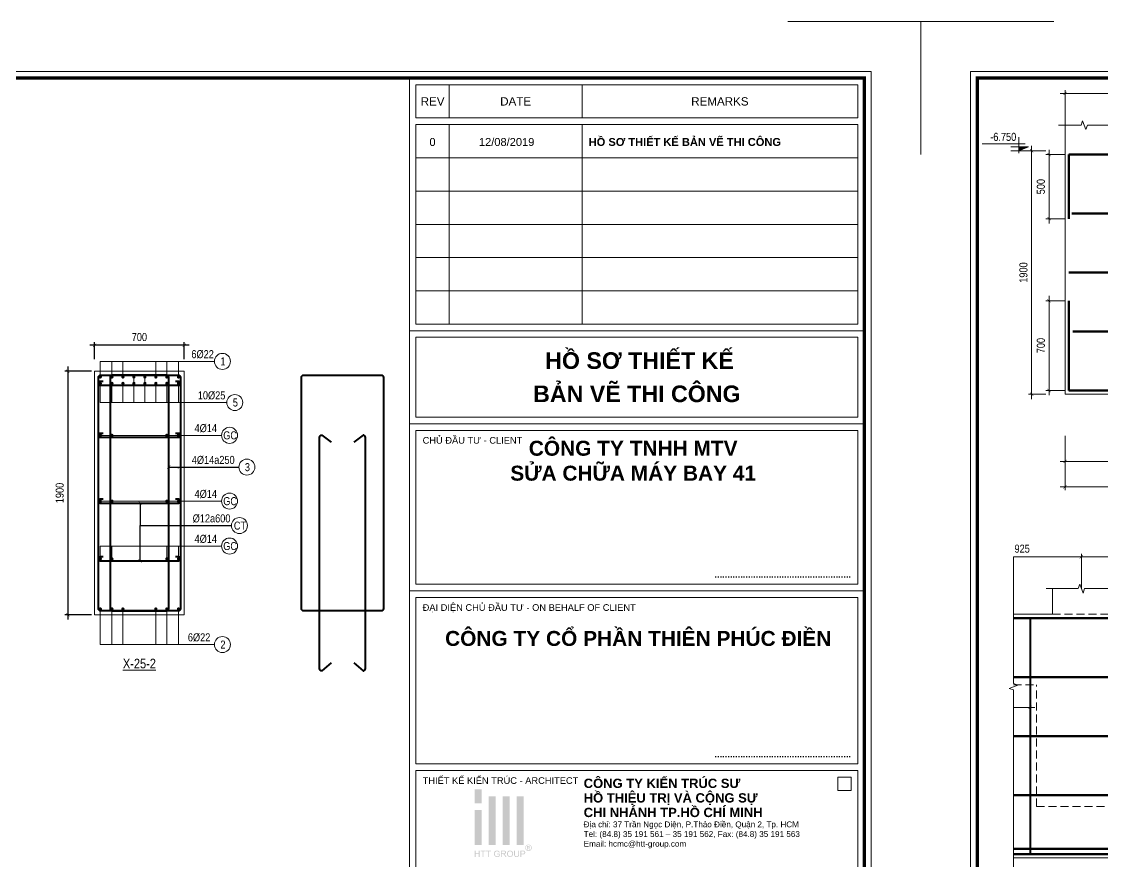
# Model space of a CAD drawing. Header units: millimetres. Extents: x 3014920 to 3563667, y -1638653 to -1356471.
# Drawn here: x 3338621 to 3347057, y -1592478 to -1585927 of the extents above; entities that cross this region are included whole.
import ezdxf
from ezdxf.enums import TextEntityAlignment as Align
from ezdxf.xclip import XClip

# ---------------------------------------------------------------- set-up
doc = ezdxf.new("R2010")
doc.units = ezdxf.units.MM
doc.header["$MEASUREMENT"] = 0
doc.header["$XCLIPFRAME"] = 0
doc.header["$PDMODE"] = 2
doc.linetypes.add('HIDDEN', pattern=[0.375, 0.25, -0.125])
doc.layers.get('0').update_dxf_attribs({"lineweight": 9})
doc.layers.get('Defpoints').update_dxf_attribs({"color": 10, "lineweight": 0})
for name, color, linetype, lineweight in [('CDAI', 21, 'Continuous', 40), ('CTHEP', 50, 'Continuous', 50), ('DBAO', 90, 'Continuous', 13), ('DGIONG', 130, 'Continuous', 13), ('HATCH', 154, 'Continuous', 9), ('KTH', 154, 'Continuous', 9), ('Net khuat', 8, 'HIDDEN', 13), ('TEXT', 7, 'Continuous', 15)]:
    doc.layers.add(name, color=color, linetype=linetype, lineweight=lineweight)
doc.layers.add('CHG_XX_Khung ten$0$TKTC', color=1, linetype='Continuous')
doc.styles.add('CHG_XX_Khung ten$0$A1 BORDER$0$ARIAL', font='arial.ttf')
doc.styles.add('CHG_XX_Khung ten$0$A1 BORDER$0$Arial - Bold', font='arialbd.ttf', dxfattribs={"height": 2.5})
doc.styles.add('CHG_XX_Khung ten$0$A1 BORDER$0$Title Block DD$0$ARIAL', font='arial.ttf')
doc.styles.add('CHG_XX_Khung ten$0$A1 BORDER$0$Title Block DD$0$Arial - Bold', font='arialbd.ttf', dxfattribs={"height": 2.5})
doc.styles.add('CHG_XX_Khung ten$0$arial', font='arial.ttf')
doc.styles.add('CHG_XX_Khung ten$0$Arial - Bold', font='arialbd.ttf')
doc.styles.add('CHG_XX_Khung ten$0$ArialB', font='arialbd.ttf')
doc.styles.add('Star-HelCon', font='VHELVCN_0.TTF')
doc.styles.add('TTP-HelCon', font='VHELVCN_0.TTF')
doc.dimstyles.new('TTP-25', dxfattribs={"dimscale": 25, "dimtxt": 2.5, "dimasz": 1, "dimexe": 1, "dimexo": 1, "dimgap": 0.09, "dimtad": 0, "dimdec": 4, "dimrnd": 1, "dimzin": 9, "dimdsep": 46, "dimtxsty": 'TTP-HelCon', "dimblk": 'ARCHTICK', "dimcen": 0.09, "dimdle": 1.5, "dimclrd": 256, "dimclre": 256, "dimclrt": 7, "dimadec": 0, "dimazin": 0, "dimtfac": 1, "dimtdec": 4, "dimtmove": 0, "dimatfit": 3, "dimldrblk": 'ARCHTICK', "dimfxl": 1, "dimtvp": 1, "dimtolj": 1, "dimtzin": 0, "dimarcsym": 0})

# ---------------------------------------------------------------- blocks, each defined once
blk = doc.blocks.new('_ArchTick')
at = {"color": 0, "linetype": 'ByBlock', "const_width": 0.15}
blk.add_lwpolyline([(-0.5, -0.5), (0.5, 0.5)], dxfattribs=at)
blk = doc.blocks.new('*D167')
at = {"layer": 'Defpoints', "color": 0, "ltscale": 500, "transparency": 16777216}
for p in [(3339190, -1588654.4), (3338981.8, -1590554.4), (3339190, -1590554.4)]:
    blk.add_point(p, dxfattribs=at)
at = {"layer": 'KTH', "lineweight": -2, "ltscale": 500, "transparency": 16777216}
for p, q in [((3338981.8, -1588616.9), (3338981.8, -1590591.9)), ((3339165, -1588654.4), (3338956.8, -1588654.4)), ((3339165, -1590554.4), (3338956.8, -1590554.4))]:
    blk.add_line(p, q, dxfattribs=at)
at = {"layer": 'KTH', "lineweight": -2, "ltscale": 500, "transparency": 16777216, "xscale": 25, "yscale": 25, "zscale": 25}
for p, rotation in [((3338981.8, -1588654.4), 90), ((3338981.8, -1590554.4), 270)]:
    blk.add_blockref('_ArchTick', p, dxfattribs=dict(at, rotation=rotation))
at = {"layer": 'KTH', "color": 7, "ltscale": 500, "transparency": 16777216, "insert": (3338918, -1589604.4), "char_height": 62.5, "attachment_point": 5, "rotation": 90, "style": 'TTP-HelCon'}
blk.add_mtext('\\A1;1900', dxfattribs=at)
blk = doc.blocks.new('*D168')
at = {"layer": 'Defpoints', "color": 0, "ltscale": 500, "transparency": 16777216}
for p in [(3339190, -1588452.2), (3339190, -1588585.4), (3339890, -1588585.4)]:
    blk.add_point(p, dxfattribs=at)
at = {"layer": 'KTH', "lineweight": -2, "ltscale": 500, "transparency": 16777216}
for p, q in [((3339927.5, -1588452.2), (3339152.5, -1588452.2)), ((3339190, -1588560.4), (3339190, -1588427.2)), ((3339890, -1588560.4), (3339890, -1588427.2))]:
    blk.add_line(p, q, dxfattribs=at)
at = {"layer": 'KTH', "lineweight": -2, "ltscale": 500, "transparency": 16777216, "xscale": 25, "yscale": 25, "zscale": 25, "rotation": 180}
blk.add_blockref('_ArchTick', (3339190, -1588452.2), dxfattribs=at)
at = {"layer": 'KTH', "lineweight": -2, "ltscale": 500, "transparency": 16777216, "xscale": 25, "yscale": 25, "zscale": 25}
blk.add_blockref('_ArchTick', (3339890, -1588452.2), dxfattribs=at)
at = {"layer": 'KTH', "color": 7, "ltscale": 500, "transparency": 16777216, "insert": (3339540, -1588388.3), "char_height": 62.5, "attachment_point": 5, "style": 'TTP-HelCon'}
blk.add_mtext('\\A1;700', dxfattribs=at)
blk = doc.blocks.new('*D2236')
at = {"layer": 'Defpoints', "color": 0, "transparency": 16777216}
for p in [(-1274.4, -462), (-1410.4, -2362), (-1274.4, -2362)]:
    blk.add_point(p, dxfattribs=at)
at = {"layer": 'KTH', "lineweight": -2, "transparency": 16777216}
for p, q in [((-1299.4, -462), (-1435.4, -462)), ((-1410.4, -424.5), (-1410.4, -2399.5)), ((-1299.4, -2362), (-1435.4, -2362))]:
    blk.add_line(p, q, dxfattribs=at)
at = {"layer": 'KTH', "lineweight": -2, "transparency": 16777216, "xscale": 25, "yscale": 25, "zscale": 25}
for p, rotation in [((-1410.4, -462), 90), ((-1410.4, -2362), 270)]:
    blk.add_blockref('_ArchTick', p, dxfattribs=dict(at, rotation=rotation))
at = {"layer": 'KTH', "color": 7, "transparency": 16777216, "insert": (-1474.3, -1412), "char_height": 62.5, "attachment_point": 5, "rotation": 90, "style": 'TTP-HelCon'}
blk.add_mtext('\\A1;1900', dxfattribs=at)
blk = doc.blocks.new('CODE')
at = {"layer": 'DBAO'}
for p, q in [((-62.5, -20), (-62.5, 105)), ((-62.5, 0), (-137.5, 30)), ((-137.5, 30), (0, 30)), ((-137.5, 0), (0, 0)), ((-112.5, 55), (223.6, 55))]:
    blk.add_line(p, q, dxfattribs=at)
at = {"layer": 'HATCH', "color": 1}
blk.add_solid([(-62.5, 0), (-137.5, 30), (-62.5, 30)], dxfattribs=at)
blk = doc.blocks.new('*D2238')
at = {"layer": 'Defpoints', "color": 0, "transparency": 16777216}
for p in [(-1150, -2660), (1550, -2660), (1550, -2885)]:
    blk.add_point(p, dxfattribs=at)
at = {"layer": 'KTH', "lineweight": -2, "transparency": 16777216}
for p, q in [((-1150, -2685), (-1150, -2910)), ((1550, -2685), (1550, -2910)), ((-1187.5, -2885), (1587.5, -2885))]:
    blk.add_line(p, q, dxfattribs=at)
at = {"layer": 'KTH', "lineweight": -2, "transparency": 16777216, "xscale": 25, "yscale": 25, "zscale": 25, "rotation": 180}
blk.add_blockref('_ArchTick', (-1150, -2885), dxfattribs=at)
at = {"layer": 'KTH', "lineweight": -2, "transparency": 16777216, "xscale": 25, "yscale": 25, "zscale": 25}
blk.add_blockref('_ArchTick', (1550, -2885), dxfattribs=at)
at = {"layer": 'KTH', "color": 7, "transparency": 16777216, "insert": (200, -2821.2), "char_height": 62.5, "attachment_point": 5, "style": 'TTP-HelCon'}
blk.add_mtext('\\A1;2700', dxfattribs=at)
blk = doc.blocks.new('*D2239')
at = {"layer": 'Defpoints', "color": 0, "transparency": 16777216}
for p in [(-1150, -2660), (4650, -2885), (4650, -3085)]:
    blk.add_point(p, dxfattribs=at)
at = {"layer": 'KTH', "lineweight": -2, "transparency": 16777216}
for p, q in [((-1150, -2685), (-1150, -3110)), ((4650, -2910), (4650, -3110)), ((-1187.5, -3085), (4687.5, -3085))]:
    blk.add_line(p, q, dxfattribs=at)
at = {"layer": 'KTH', "lineweight": -2, "transparency": 16777216, "xscale": 25, "yscale": 25, "zscale": 25, "rotation": 180}
blk.add_blockref('_ArchTick', (-1150, -3085), dxfattribs=at)
at = {"layer": 'KTH', "lineweight": -2, "transparency": 16777216, "xscale": 25, "yscale": 25, "zscale": 25}
blk.add_blockref('_ArchTick', (4650, -3085), dxfattribs=at)
at = {"layer": 'KTH', "color": 7, "transparency": 16777216, "insert": (1750, -3021.1), "char_height": 62.5, "attachment_point": 5, "style": 'TTP-HelCon'}
blk.add_mtext('\\A1;5800', dxfattribs=at)
blk = doc.blocks.new('*D2242')
at = {"layer": 'Defpoints', "color": 0, "transparency": 16777216}
for p in [(12074.5, -14.1), (11149.5, -288.1), (12074.5, -288.1)]:
    blk.add_point(p, dxfattribs=at)
at = {"layer": 'KTH', "lineweight": -2, "transparency": 16777216}
for p, q in [((11149.5, -263.1), (11149.5, 10.9)), ((12074.5, -263.1), (12074.5, 10.9)), ((11112, -14.1), (12112, -14.1))]:
    blk.add_line(p, q, dxfattribs=at)
at = {"layer": 'KTH', "lineweight": -2, "transparency": 16777216, "xscale": 25, "yscale": 25, "zscale": 25, "rotation": 180}
blk.add_blockref('_ArchTick', (11149.5, -14.1), dxfattribs=at)
at = {"layer": 'KTH', "lineweight": -2, "transparency": 16777216, "xscale": 25, "yscale": 25, "zscale": 25}
blk.add_blockref('_ArchTick', (12074.5, -14.1), dxfattribs=at)
at = {"layer": 'KTH', "color": 7, "transparency": 16777216, "insert": (11612, 49.7), "char_height": 62.5, "attachment_point": 5, "style": 'TTP-HelCon'}
blk.add_mtext('\\A1;925', dxfattribs=at)
blk = doc.blocks.new('*D2247')
at = {"layer": 'Defpoints', "color": 0, "transparency": 16777216}
for p in [(-1150, -14.1), (-1150, -288.1), (-350, -288.1)]:
    blk.add_point(p, dxfattribs=at)
at = {"layer": 'KTH', "lineweight": -2, "transparency": 16777216}
for p, q in [((-1150, -263.1), (-1150, 10.9)), ((-350, -263.1), (-350, 10.9)), ((-312.5, -14.1), (-1187.5, -14.1))]:
    blk.add_line(p, q, dxfattribs=at)
at = {"layer": 'KTH', "lineweight": -2, "transparency": 16777216, "xscale": 25, "yscale": 25, "zscale": 25, "rotation": 180}
blk.add_blockref('_ArchTick', (-1150, -14.1), dxfattribs=at)
at = {"layer": 'KTH', "lineweight": -2, "transparency": 16777216, "xscale": 25, "yscale": 25, "zscale": 25}
blk.add_blockref('_ArchTick', (-350, -14.1), dxfattribs=at)
at = {"layer": 'KTH', "color": 7, "transparency": 16777216, "insert": (-750, 49.7), "char_height": 62.5, "attachment_point": 5, "style": 'TTP-HelCon'}
blk.add_mtext('\\A1;800', dxfattribs=at)
blk = doc.blocks.new('*D2221')
at = {"layer": 'Defpoints', "color": 0, "transparency": 16777216}
for p in [(-1274.4, -462), (-1410.4, -2362), (-1274.4, -2362)]:
    blk.add_point(p, dxfattribs=at)
at = {"layer": 'KTH', "lineweight": -2, "transparency": 16777216}
for p, q in [((-1299.4, -462), (-1435.4, -462)), ((-1410.4, -424.5), (-1410.4, -2399.5)), ((-1299.4, -2362), (-1435.4, -2362))]:
    blk.add_line(p, q, dxfattribs=at)
at = {"layer": 'KTH', "lineweight": -2, "transparency": 16777216, "xscale": 25, "yscale": 25, "zscale": 25}
for p, rotation in [((-1410.4, -462), 90), ((-1410.4, -2362), 270)]:
    blk.add_blockref('_ArchTick', p, dxfattribs=dict(at, rotation=rotation))
at = {"layer": 'KTH', "color": 7, "transparency": 16777216, "insert": (-1474.3, -1412), "char_height": 62.5, "attachment_point": 5, "rotation": 90, "style": 'TTP-HelCon'}
blk.add_mtext('\\A1;1900', dxfattribs=at)
blk = doc.blocks.new('*D2225')
at = {"layer": 'Defpoints', "color": 0, "transparency": 16777216}
for p in [(9249.5, -1012), (11674.5, -1012), (9249.5, -1188.4)]:
    blk.add_point(p, dxfattribs=at)
at = {"layer": 'KTH', "lineweight": -2, "transparency": 16777216}
for p, q in [((9249.5, -1037), (9249.5, -1213.4)), ((11674.5, -1037), (11674.5, -1213.4)), ((11712, -1188.4), (9212, -1188.4))]:
    blk.add_line(p, q, dxfattribs=at)
at = {"layer": 'KTH', "lineweight": -2, "transparency": 16777216, "xscale": 25, "yscale": 25, "zscale": 25, "rotation": 180}
blk.add_blockref('_ArchTick', (9249.5, -1188.4), dxfattribs=at)
at = {"layer": 'KTH', "lineweight": -2, "transparency": 16777216, "xscale": 25, "yscale": 25, "zscale": 25}
blk.add_blockref('_ArchTick', (11674.5, -1188.4), dxfattribs=at)
at = {"layer": 'KTH', "color": 7, "transparency": 16777216, "insert": (10462, -1118.5), "char_height": 62.5, "attachment_point": 5, "style": 'TTP-HelCon'}
blk.add_mtext('\\A1;4Þ14a250-3', dxfattribs=at)
blk = doc.blocks.new('*D2204')
at = {"layer": 'Defpoints', "color": 0, "transparency": 16777216}
for p in [(12799.5, -14.1), (12074.5, -288.1), (12799.5, -288.1)]:
    blk.add_point(p, dxfattribs=at)
at = {"layer": 'KTH', "lineweight": -2, "transparency": 16777216}
for p, q in [((12074.5, -263.1), (12074.5, 10.9)), ((12799.5, -263.1), (12799.5, 10.9)), ((12037, -14.1), (12837, -14.1))]:
    blk.add_line(p, q, dxfattribs=at)
at = {"layer": 'KTH', "lineweight": -2, "transparency": 16777216, "xscale": 25, "yscale": 25, "zscale": 25, "rotation": 180}
blk.add_blockref('_ArchTick', (12074.5, -14.1), dxfattribs=at)
at = {"layer": 'KTH', "lineweight": -2, "transparency": 16777216, "xscale": 25, "yscale": 25, "zscale": 25}
blk.add_blockref('_ArchTick', (12799.5, -14.1), dxfattribs=at)
at = {"layer": 'KTH', "color": 7, "transparency": 16777216, "insert": (12437, 49.7), "char_height": 62.5, "attachment_point": 5, "style": 'TTP-HelCon'}
blk.add_mtext('\\A1;725', dxfattribs=at)
blk = doc.blocks.new('*D2191')
at = {"layer": 'Defpoints', "color": 0, "transparency": 16777216}
for p in [(-1120, -492), (-1274.7, -992), (-1120, -992)]:
    blk.add_point(p, dxfattribs=at)
at = {"layer": 'KTH', "lineweight": -2, "transparency": 16777216}
for p, q in [((-1145, -492), (-1299.7, -492)), ((-1274.7, -454.5), (-1274.7, -1029.5)), ((-1145, -992), (-1299.7, -992))]:
    blk.add_line(p, q, dxfattribs=at)
at = {"layer": 'KTH', "lineweight": -2, "transparency": 16777216, "xscale": 25, "yscale": 25, "zscale": 25}
for p, rotation in [((-1274.7, -492), 90), ((-1274.7, -992), 270)]:
    blk.add_blockref('_ArchTick', p, dxfattribs=dict(at, rotation=rotation))
at = {"layer": 'KTH', "color": 7, "transparency": 16777216, "insert": (-1338.5, -742), "char_height": 62.5, "attachment_point": 5, "rotation": 90, "style": 'TTP-HelCon'}
blk.add_mtext('\\A1;500', dxfattribs=at)
blk = doc.blocks.new('*D2192')
at = {"layer": 'Defpoints', "color": 0, "transparency": 16777216}
for p in [(-1274.7, -1632), (-1120, -1632), (-1120, -2332)]:
    blk.add_point(p, dxfattribs=at)
at = {"layer": 'KTH', "lineweight": -2, "transparency": 16777216}
for p, q in [((-1274.7, -2369.5), (-1274.7, -1594.5)), ((-1145, -1632), (-1299.7, -1632)), ((-1145, -2332), (-1299.7, -2332))]:
    blk.add_line(p, q, dxfattribs=at)
at = {"layer": 'KTH', "lineweight": -2, "transparency": 16777216, "xscale": 25, "yscale": 25, "zscale": 25}
for p, rotation in [((-1274.7, -1632), 90), ((-1274.7, -2332), 270)]:
    blk.add_blockref('_ArchTick', p, dxfattribs=dict(at, rotation=rotation))
at = {"layer": 'KTH', "color": 7, "transparency": 16777216, "insert": (-1338.5, -1982), "char_height": 62.5, "attachment_point": 5, "rotation": 90, "style": 'TTP-HelCon'}
blk.add_mtext('\\A1;700', dxfattribs=at)
blk = doc.blocks.new('CHG_XX_Khung ten$0$A1 BORDER$0$HTT-Logo')
at = {"true_color": 0x134fb3}
h = blk.add_hatch(color=154, dxfattribs=at)
h.paths.add_polyline_path([(3, 29.1), (0, 29.1), (0, 23.1), (3, 23.1)])
h.paths.add_polyline_path([(3, 20.1), (0, 20.1), (0, 5.1), (3, 5.1)])
h.paths.add_polyline_path([(9, 26.1), (6, 26.1), (6, 5.1), (9, 5.1)])
h.paths.add_polyline_path([(15, 26.1), (12, 26.1), (12, 5.1), (15, 5.1)])
h.paths.add_polyline_path([(21, 26.1), (18, 26.1), (18, 5.1), (21, 5.1)])
h.paths.add_polyline_path([(2.12, 2.7), (1.76, 2.7), (1.76, 1.59), (0.36, 1.59), (0.36, 2.7), (0, 2.7), (0, 0), (0.36, 0), (0.36, 1.27), (1.76, 1.27), (1.76, 0), (2.12, 0)])
h.paths.add_polyline_path([(4.65, 2.7), (2.51, 2.7), (2.51, 2.38), (3.4, 2.38), (3.4, 0), (3.76, 0), (3.76, 2.38), (4.65, 2.38)])
h.paths.add_polyline_path([(6.95, 2.7), (4.81, 2.7), (4.81, 2.38), (5.7, 2.38), (5.7, 0), (6.06, 0), (6.06, 2.38), (6.95, 2.38)])
h.paths.add_polyline_path([(8.64, 1.36), (8.64, 1.41), (8.66, 1.58), (8.69, 1.75), (8.75, 1.9), (8.81, 2.03), (8.92, 2.17), (9.05, 2.28), (9.2, 2.37), (9.29, 2.39), (9.45, 2.43), (9.65, 2.44), (9.84, 2.42), (10, 2.37), (10.14, 2.29), (10.26, 2.18), (10.34, 2.03), (10.41, 1.86), (10.73, 1.95), (10.68, 2.11), (10.61, 2.26), (10.53, 2.39), (10.45, 2.47), (10.31, 2.57), (10.16, 2.65), (10.13, 2.66), (9.97, 2.71), (9.8, 2.74), (9.63, 2.75), (9.55, 2.74), (9.38, 2.73), (9.21, 2.7), (9.06, 2.65), (8.91, 2.58), (8.88, 2.56), (8.75, 2.47), (8.63, 2.36), (8.53, 2.23), (8.44, 2.07), (8.41, 1.99), (8.35, 1.84), (8.31, 1.68), (8.28, 1.51), (8.27, 1.34), (8.28, 1.26), (8.29, 1.09), (8.32, 0.92), (8.38, 0.77), (8.44, 0.62), (8.46, 0.58), (8.55, 0.44), (8.66, 0.32), (8.79, 0.21), (8.93, 0.12), (9, 0.09), (9.15, 0.03), (9.31, -0.01), (9.48, -0.04), (9.65, -0.05), (9.73, -0.04), (9.9, -0.03), (10.07, 0.01), (10.23, 0.06), (10.34, 0.11), (10.48, 0.18), (10.63, 0.27), (10.77, 0.38), (10.77, 1.38), (9.63, 1.38), (9.63, 1.06), (10.42, 1.06), (10.42, 0.56), (10.39, 0.53), (10.26, 0.45), (10.09, 0.37), (9.96, 0.32), (9.8, 0.29), (9.63, 0.28), (9.62, 0.28), (9.45, 0.29), (9.28, 0.33), (9.12, 0.4), (8.97, 0.49), (8.86, 0.61), (8.77, 0.75), (8.73, 0.85), (8.68, 1), (8.65, 1.17)])
h.paths.add_polyline_path([(13.16, 1.39), (13.28, 1.48), (13.3, 1.51), (13.39, 1.64), (13.44, 1.79), (13.46, 1.96), (13.46, 2.06), (13.42, 2.22), (13.35, 2.37), (13.31, 2.43), (13.19, 2.55), (13.05, 2.63), (13.01, 2.64), (12.87, 2.67), (12.7, 2.69), (12.5, 2.7), (11.3, 2.7), (11.3, 0), (11.66, 0), (11.66, 1.2), (12.07, 1.2), (12.11, 1.2), (12.28, 1.19), (12.44, 1.11), (12.49, 1.07), (12.62, 0.93), (12.67, 0.86), (12.77, 0.73), (12.88, 0.56), (13.23, 0), (13.68, 0), (13.21, 0.73), (13.13, 0.85), (13.03, 0.98), (12.92, 1.09), (12.86, 1.14), (12.7, 1.23), (12.86, 1.26), (13.03, 1.31)])
h.paths.add_polyline_path([(11.66, 1.51), (11.66, 2.4), (12.51, 2.4), (12.67, 2.39), (12.83, 2.35), (12.97, 2.27), (13.06, 2.13), (13.09, 1.96), (13.08, 1.87), (13.02, 1.72), (12.96, 1.64), (12.8, 1.55), (12.62, 1.52), (12.43, 1.51)], flags=16)
h.paths.add_polyline_path([(16.49, 1.43), (16.48, 1.6), (16.44, 1.77), (16.4, 1.92), (16.34, 2.07), (16.33, 2.09), (16.24, 2.23), (16.14, 2.36), (16.02, 2.47), (15.88, 2.57), (15.85, 2.59), (15.7, 2.66), (15.54, 2.71), (15.38, 2.74), (15.2, 2.75), (15.15, 2.75), (14.98, 2.73), (14.82, 2.7), (14.66, 2.64), (14.52, 2.57), (14.39, 2.48), (14.27, 2.37), (14.18, 2.26), (14.1, 2.14), (14.03, 2), (13.98, 1.84), (13.94, 1.68), (13.92, 1.5), (13.91, 1.31), (13.91, 1.29), (13.92, 1.12), (13.95, 0.96), (14, 0.8), (14.07, 0.64), (14.07, 0.62), (14.16, 0.48), (14.26, 0.35), (14.38, 0.23), (14.52, 0.14), (14.56, 0.12), (14.71, 0.04), (14.86, -0.01), (15.03, -0.04), (15.2, -0.05), (15.21, -0.05), (15.38, -0.03), (15.55, 0), (15.7, 0.05), (15.86, 0.12), (15.87, 0.13), (16.01, 0.22), (16.13, 0.33), (16.24, 0.46), (16.33, 0.61), (16.36, 0.69), (16.42, 0.84), (16.46, 1), (16.48, 1.17), (16.49, 1.35)])
h.paths.add_polyline_path([(14.28, 1.45), (14.3, 1.64), (14.34, 1.81), (14.4, 1.95), (14.47, 2.08), (14.57, 2.2), (14.73, 2.32), (14.88, 2.38), (15.04, 2.43), (15.21, 2.44), (15.38, 2.42), (15.54, 2.38), (15.69, 2.31), (15.82, 2.2), (15.93, 2.07), (16.01, 1.93), (16.04, 1.85), (16.09, 1.7), (16.12, 1.53), (16.12, 1.32), (16.11, 1.12), (16.08, 0.95), (16.03, 0.79), (15.96, 0.66), (15.86, 0.54), (15.8, 0.48), (15.67, 0.38), (15.53, 0.32), (15.37, 0.27), (15.2, 0.26), (15.12, 0.26), (14.95, 0.29), (14.8, 0.35), (14.67, 0.43), (14.54, 0.54), (14.45, 0.66), (14.37, 0.8), (14.32, 0.95), (14.29, 1.12), (14.28, 1.31)], flags=16)
h.paths.add_polyline_path([(17.31, 2.7), (16.96, 2.7), (16.96, 1.12), (16.96, 0.93), (16.98, 0.75), (17.02, 0.6), (17.06, 0.46), (17.07, 0.44), (17.15, 0.3), (17.27, 0.18), (17.4, 0.08), (17.51, 0.03), (17.67, -0.01), (17.84, -0.04), (18.02, -0.05), (18.2, -0.04), (18.37, -0.01), (18.52, 0.04), (18.66, 0.1), (18.68, 0.12), (18.81, 0.22), (18.91, 0.35), (18.99, 0.49), (19.02, 0.61), (19.06, 0.76), (19.07, 0.94), (19.08, 1.14), (19.08, 2.7), (18.72, 2.7), (18.72, 1.14), (18.72, 1.06), (18.71, 0.86), (18.68, 0.69), (18.62, 0.55), (18.55, 0.45), (18.49, 0.4), (18.36, 0.33), (18.19, 0.29), (17.99, 0.28), (17.92, 0.28), (17.75, 0.31), (17.6, 0.37), (17.46, 0.48), (17.38, 0.63), (17.34, 0.77), (17.32, 0.94), (17.31, 1.14)])
h.paths.add_polyline_path([(21.42, 1.25), (21.52, 1.34), (21.6, 1.45), (21.67, 1.59), (21.72, 1.75), (21.73, 1.92), (21.73, 1.97), (21.71, 2.13), (21.65, 2.29), (21.56, 2.44), (21.44, 2.55), (21.42, 2.56), (21.27, 2.63), (21.1, 2.67), (21.05, 2.68), (20.89, 2.7), (20.69, 2.7), (19.67, 2.7), (19.67, 0), (20.03, 0), (20.03, 1.1), (20.72, 1.1), (20.76, 1.1), (20.96, 1.11), (21.14, 1.14), (21.29, 1.19)])
h.paths.add_polyline_path([(20.03, 1.42), (20.03, 2.38), (20.72, 2.38), (20.93, 2.37), (21.06, 2.36), (21.16, 2.31), (21.28, 2.2), (21.34, 2.08), (21.37, 1.91), (21.36, 1.82), (21.31, 1.67), (21.22, 1.54), (21.09, 1.47), (20.93, 1.43), (20.73, 1.42)], flags=16)
h.paths.add_polyline_path([(23.87, 2.76), (24.01, 2.85), (24.13, 2.96), (24.24, 3.09), (24.33, 3.24), (24.35, 3.28), (24.42, 3.44), (24.47, 3.6), (24.5, 3.76), (24.51, 3.93), (24.51, 3.98), (24.49, 4.15), (24.46, 4.31), (24.4, 4.47), (24.33, 4.62), (24.29, 4.69), (24.19, 4.82), (24.08, 4.94), (23.95, 5.05), (23.81, 5.14), (23.77, 5.16), (23.61, 5.23), (23.45, 5.28), (23.29, 5.31), (23.12, 5.32), (23.08, 5.31), (22.92, 5.3), (22.76, 5.27), (22.6, 5.21), (22.44, 5.14), (22.38, 5.1), (22.24, 5.01), (22.12, 4.89), (22.01, 4.77), (21.92, 4.62), (21.89, 4.57), (21.82, 4.41), (21.77, 4.25), (21.74, 4.09), (21.73, 3.93), (21.73, 3.87), (21.75, 3.71), (21.79, 3.55), (21.84, 3.39), (21.92, 3.24), (21.95, 3.18), (22.05, 3.04), (22.16, 2.92), (22.29, 2.81), (22.43, 2.72), (22.48, 2.7), (22.64, 2.63), (22.79, 2.58), (22.96, 2.55), (23.12, 2.54), (23.18, 2.54), (23.34, 2.55), (23.5, 2.59), (23.66, 2.65), (23.82, 2.72)])
h.paths.add_polyline_path([(22.55, 2.92), (22.45, 2.98), (22.32, 3.09), (22.21, 3.21), (22.12, 3.35), (22.07, 3.44), (22.01, 3.6), (21.98, 3.76), (21.96, 3.93), (21.97, 4.03), (22, 4.19), (22.05, 4.35), (22.12, 4.51), (22.18, 4.61), (22.29, 4.73), (22.41, 4.85), (22.56, 4.94), (22.64, 4.98), (22.8, 5.04), (22.96, 5.07), (23.12, 5.09), (23.21, 5.08), (23.37, 5.06), (23.53, 5.01), (23.69, 4.94), (23.79, 4.88), (23.92, 4.77), (24.03, 4.65), (24.13, 4.51), (24.17, 4.41), (24.23, 4.25), (24.27, 4.09), (24.28, 3.93), (24.28, 3.83), (24.25, 3.67), (24.2, 3.51), (24.13, 3.35), (24.07, 3.25), (23.96, 3.13), (23.84, 3.01), (23.7, 2.92), (23.61, 2.87), (23.45, 2.81), (23.29, 2.78), (23.12, 2.77), (23.02, 2.77), (22.86, 2.8), (22.7, 2.85)], flags=16)
h.paths.add_polyline_path([(22.51, 3.16), (22.51, 4.65), (23.03, 4.65), (23.23, 4.64), (23.4, 4.62), (23.55, 4.52), (23.6, 4.47), (23.66, 4.31), (23.67, 4.25), (23.64, 4.09), (23.55, 3.96), (23.42, 3.87), (23.24, 3.82), (23.37, 3.75), (23.46, 3.64), (23.57, 3.47), (23.77, 3.16), (23.47, 3.16), (23.34, 3.39), (23.23, 3.58), (23.14, 3.7), (23.09, 3.74), (22.94, 3.79), (22.9, 3.79), (22.76, 3.79), (22.76, 3.16)], flags=0)
h.paths.add_polyline_path([(22.76, 4), (22.76, 4.45), (23.03, 4.45), (23.13, 4.45), (23.27, 4.42), (23.37, 4.35), (23.41, 4.21), (23.33, 4.06), (23.24, 4.02), (23.05, 4)], flags=0)
blk = doc.blocks.new('CHG_XX_Khung ten')
for p, q in [((687, 577), (687, 17)), ((687, 501), (824, 501)), ((687, 473), (824, 473)), ((687, 422.69), (824, 422.69))]:
    blk.add_line(p, q)
at = {"linetype": 'Continuous'}
for p, q in [((699, 575), (699, 565)), ((739, 575), (739, 565)), ((699, 563), (699, 503)), ((739, 563), (739, 503))]:
    blk.add_line(p, q, dxfattribs=at)
for points in [[(15, 579), (826, 579), (826, 15), (15, 15)], [(816, 362.62), (820, 362.62), (820, 366.62), (816, 366.62)]]:
    blk.add_lwpolyline(points, close=True)
at = {"color": 4, "linetype": 'Continuous', "const_width": 1}
blk.add_lwpolyline([(17, 577), (824, 577), (824, 17), (17, 17)], close=True, dxfattribs=at)
at = {"linetype": 'Continuous'}
for points in [[(822, 565), (689, 565), (689, 575), (822, 575)], [(822, 553), (689, 553), (689, 563), (822, 563)], [(822, 543), (689, 543), (689, 553), (822, 553)], [(822, 533), (689, 533), (689, 543), (822, 543)], [(822, 523), (689, 523), (689, 533), (822, 533)], [(822, 513), (689, 513), (689, 523), (822, 523)], [(822, 503), (689, 503), (689, 513), (822, 513)], [(689, 499), (822, 499), (822, 475), (689, 475)], [(689, 368.62), (822, 368.62), (822, 317.93), (689, 317.93)]]:
    blk.add_lwpolyline(points, close=True, dxfattribs=at)
at = {"layer": 'Defpoints', "color": 1, "ltscale": 2}
for points in [[(40.06, 594), (0, 594), (0, 554)], [(800.94, 594), (841, 594), (841, 554)]]:
    blk.add_lwpolyline(points, dxfattribs=at)
at = {"xscale": 0.7, "yscale": 0.7, "zscale": 0.7}
blk.add_blockref('CHG_XX_Khung ten$0$A1 BORDER$0$HTT-Logo', (706.68, 342.64), dxfattribs=at)
for s, height, style, p in [('REV', 2.5, 'CHG_XX_Khung ten$0$A1 BORDER$0$ARIAL', (694, 570)), ('DATE', 2.5, 'CHG_XX_Khung ten$0$A1 BORDER$0$ARIAL', (719, 570)), ('REMARKS', 2.5, 'CHG_XX_Khung ten$0$A1 BORDER$0$ARIAL', (780.5, 570)), ('0', 2.39, 'CHG_XX_Khung ten$0$arial', (693.97, 557.78)), ('12/08/2019', 2.389, 'CHG_XX_Khung ten$0$arial', (716.29, 557.78))]:
    blk.add_text(s, height=height, dxfattribs=dict(style=style)).set_placement(p, align=Align.MIDDLE_CENTER)
for s, height, style, p in [('HỒ SƠ THIẾT KẾ BẢN VẼ THI CÔNG', 2.3887, 'CHG_XX_Khung ten$0$ArialB', (741, 557.78)), ('CHỦ ĐẦU TƯ - CLIENT', 2, 'CHG_XX_Khung ten$0$A1 BORDER$0$Title Block DD$0$ARIAL', (691, 468)), ('ĐẠI DIỆN CHỦ ĐẦU TƯ - ON BEHALF OF CLIENT ', 2, 'CHG_XX_Khung ten$0$A1 BORDER$0$Title Block DD$0$ARIAL', (691, 417.69)), ('THIẾT KẾ KIẾN TRÚC - ARCHITECT', 2, 'CHG_XX_Khung ten$0$A1 BORDER$0$ARIAL', (691, 365.62))]:
    blk.add_text(s, height=height, dxfattribs=dict(style=style)).set_placement(p, align=Align.MIDDLE_LEFT)
at = {"style": 'CHG_XX_Khung ten$0$A1 BORDER$0$Title Block DD$0$Arial - Bold'}
for p in [(820, 427.69), (820, 373.62)]:
    blk.add_text('.....................................................', height=2, dxfattribs=at).set_placement(p, align=Align.MIDDLE_RIGHT)
at = {"ltscale": 10, "insert": (739.49, 366.19), "char_height": 2.8, "width": 76.248, "attachment_point": 1, "line_spacing_factor": 0.938532, "style": 'CHG_XX_Khung ten$0$A1 BORDER$0$Arial - Bold'}
blk.add_mtext('CÔNG TY KIẾN TRÚC SƯ\\PHỒ THIỆU TRỊ VÀ CỘNG SỰ\\PCHI NHÁNH TP.HỒ CHÍ MINH', dxfattribs=at)
at = {"ltscale": 10, "insert": (739.49, 345.2), "char_height": 1.75, "width": 83.001, "attachment_point": 7, "style": 'CHG_XX_Khung ten$0$A1 BORDER$0$ARIAL'}
blk.add_mtext('Địa chỉ: 37 Trần Ngọc Diện, P.Thảo Điền, Quận 2, Tp. HCM\\PTel: (84.8) 35 191 561 – 35 191 562, Fax: (84.8) 35 191 563\\PEmail: hcmc@htt-group.com', dxfattribs=at)
at = {"layer": 'CHG_XX_Khung ten$0$TKTC', "style": 'CHG_XX_Khung ten$0$Arial - Bold'}
for s, p in [('HỒ SƠ THIẾT KẾ', (756.29, 492)), ('BẢN VẼ THI CÔNG', (755.5, 482))]:
    blk.add_text(s, height=5, dxfattribs=at).set_placement(p, align=Align.MIDDLE_CENTER)
at = {"ltscale": 10, "char_height": 4.5, "attachment_point": 2, "style": 'CHG_XX_Khung ten$0$A1 BORDER$0$Title Block DD$0$Arial - Bold', "bg_fill": 2}
for s, insert, width in [('CÔNG TY TNHH MTV\\PSỬA CHỮA MÁY BAY 41', (754.39, 467.87), 83.001), ('CÔNG TY CỔ PHẦN THIÊN PHÚC ĐIỀN', (755.91, 410.64), 121.2929)]:
    blk.add_mtext(s, dxfattribs=dict(at, insert=insert, width=width))
at = {"linetype": 'Continuous'}
for points in [[(689, 471), (822, 471), (822, 424.69), (689, 424.69)], [(689, 420.69), (822, 420.69), (822, 370.62), (689, 370.62)]]:
    blk.add_lwpolyline(points, close=True, dxfattribs=at)
blk = doc.blocks.new('2X-27')
at = {"layer": 'CDAI'}
blk.add_lwpolyline([(11674.54571, -492.01967), (11674.54571, -2332.01967)], dxfattribs=at)
at = {"layer": 'CTHEP'}
for p, q in [((-1120, -992.0023), (-1120, -492.0023)), ((-1120, -492.0023), (12349.5441, -492.00231)), ((43600.82369, -952.0023), (-1097.24346, -952.0023)), ((43600.82369, -1412.0023), (-1120, -1412.0023)), ((-1120, -1632.0023), (-1120, -2332.0023)), ((43590.27909, -1872.0023), (-1090, -1872.0023)), ((-1120, -2332.0023), (-1120, -2132.0023))]:
    blk.add_line(p, q, dxfattribs=at)
for points in [[(11929.54571, -492.0023), (43920.00001, -492.00231), (43920.00001, -992.23503)], [(-1120, -2332.0023), (43920.00001, -2332.0023)], [(9249.54571, -2292.0023), (14699.54571, -2292.0023)]]:
    blk.add_lwpolyline(points, dxfattribs=at)
at = {"layer": 'DBAO', "linetype": 'Continuous'}
for p, q in [((11849.55321, -262.0023), (11849.55321, -462.0023)), ((-1150, -462.0023), (-1150, -2362.0023)), ((5350.00195, -462.0023), (11849.54735, -462.0023))]:
    blk.add_line(p, q, dxfattribs=at)
at = {"layer": 'DBAO', "linetype": 'Continuous', "flags": 128}
for points in [[(-1150, -262.0023), (-1150, -462.0023)], [(43950, -2362.0023), (-1150, -2362.0023), (-1150, -462.0023)]]:
    blk.add_lwpolyline(points, dxfattribs=at)
at = {"layer": 'DGIONG', "linetype": 'Continuous', "flags": 128}
for points in [[(-800, -262.0023), (-974.99999, -262.0023), (-987.49999, -296.34577), (-1012.49999, -227.65884), (-1024.99999, -262.0023), (-1200, -262.0023)], [(12349.54571, -262.0023), (12099.54571, -262.0023), (12087.04571, -296.34577), (12062.04571, -227.65884), (12049.54571, -262.0023), (11799.53821, -262.0023)]]:
    blk.add_lwpolyline(points, dxfattribs=at)
at = {"layer": 'Net khuat', "ltscale": 250}
for p, q in [((11849.54571, -462.0023), (12299.54571, -462.0023)), ((5800.45492, -1011.98915), (11724.54571, -1011.99553)), ((11724.54571, -1962.0023), (11724.54571, -1011.99553)), ((11724.54571, -1962.0023), (12424.54571, -1962.0023))]:
    blk.add_line(p, q, dxfattribs=at)
at = {"layer": 'KTH', "linetype": 'Continuous', "xscale": -1}
blk.add_blockref('CODE', (-1572.93806, -462.0023), dxfattribs=at)
blk.add_blockref('CODE', (-1572.93806, -462.0023), dxfattribs=at)
at = {"layer": 'TEXT', "style": 'TTP-HelCon'}
blk.add_text('-6.750', height=62.5, dxfattribs=at).set_placement((-1530.67139, -385.00731), align=Align.RIGHT)
blk.add_text('-6.750', height=62.5, dxfattribs=at).set_placement((-1530.67139, -385.00731), align=Align.RIGHT)
at = {"layer": 'KTH'}
for base, p1, p2, picture, middle in [((-1150, -14.12697), (-350, -288.13157), (-1150, -288.13157), '*D2247', (-750, 49.70637)), ((1550, -2885.00821), (-1150, -2660.00821), (1550, -2660.00821), '*D2238', (200, -2821.17488))]:
    dim = blk.add_linear_dim(base=base, p1=p1, p2=p2, dimstyle='TTP-25', override={"dimtmove": 1}, dxfattribs=at)
    dim.commit()
    dim.dimension.update_dxf_attribs({"geometry": picture, "text_midpoint": middle})
for base, p1, p2, angle, picture, middle in [((12074.54571, -14.12697), (11149.54571, -288.13157), (12074.54571, -288.13157), 180, '*D2242', (11612.04571, 49.70637)), ((12799.54571, -14.12697), (12074.54571, -288.13157), (12799.54571, -288.13157), 180, '*D2204', (12437.04571, 49.70637)), ((-1410.43806, -2362.0023), (-1274.43806, -462.0023), (-1274.43806, -2362.0023), 90, '*D2236', (-1474.27139, -1412.0023)), ((-1410.43806, -2362.0023), (-1274.43806, -462.0023), (-1274.43806, -2362.0023), 90, '*D2221', (-1474.27139, -1412.0023)), ((-1274.65234, -992.0023), (-1120, -492.0023), (-1120, -992.0023), 90, '*D2191', (-1338.48567, -742.0023)), ((-1274.65234, -1632.0023), (-1120, -2332.0023), (-1120, -1632.0023), 90, '*D2192', (-1338.48567, -1982.0023)), ((4650.0019528447, -3084.9639507136), (-1149.9999968265, -2660.0082119009), (4650.0019528447, -2885.0082119005), 180, '*D2239', (1750.0009780091, -3021.1306173803))]:
    dim = blk.add_linear_dim(base=base, p1=p1, p2=p2, angle=angle, dimstyle='TTP-25', override={"dimtmove": 1}, dxfattribs=at)
    dim.commit()
    dim.dimension.update_dxf_attribs({"geometry": picture, "text_midpoint": middle})
dim = blk.add_linear_dim(base=(9249.54571, -1188.43912), p1=(11674.54571, -1011.98915), p2=(9249.54571, -1011.99429), angle=180, text='4Þ14a250-3', dimstyle='TTP-25', override={"dimtmove": 1}, dxfattribs=at)
dim.commit()
dim.dimension.update_dxf_attribs({"geometry": '*D2225', "text_midpoint": (10462.04571, -1118.52245)})

msp = doc.modelspace()

# ---------------------------------------------------------------- linework, layer by layer
at = {"layer": 'CDAI'}
for points in [[(3339238.79934, -1588684.40878), (3339841.29934, -1588684.40878, -0.4142135624), (3339860.04934, -1588703.15878), (3339860.04934, -1590505.65878, -0.4142135624), (3339841.29934, -1590524.40878), (3339238.79934, -1590524.40878, -0.4142135624), (3339220.04934, -1590505.65878), (3339220.04934, -1588703.15878, -0.4142135624)], [(3339750.58505, -1588684.40878), (3339329.51362, -1588684.40878, 0.4142135624), (3339310.76362, -1588703.15878), (3339310.76362, -1590505.65879, 0.4142135624), (3339329.51362, -1590524.40879), (3339750.58505, -1590524.40878, 0.4142135624), (3339769.33505, -1590505.65878), (3339769.33505, -1588703.15878, 0.4142135624)], [(3340823.9723, -1588684.40878), (3341426.4723, -1588684.40878, -0.4142135624), (3341445.2223, -1588703.15878), (3341445.2223, -1590505.65878, -0.4142135624), (3341426.4723, -1590524.40878), (3340823.9723, -1590524.40878, -0.4142135624), (3340805.2223, -1590505.65878), (3340805.2223, -1588703.15878, -0.4142135624)]]:
    msp.add_lwpolyline(points, format="xyb", close=True, dxfattribs=at)
for points in [[(3339256.96933, -1588734.40879), (3339235.04934, -1588734.40879, 0.4142135624), (3339220.04934, -1588749.40879), (3339220.04934, -1588749.40879, 0.4142135624), (3339235.04934, -1588764.40879), (3339845.04934, -1588764.40879, 0.4142135624), (3339860.04934, -1588749.40879), (3339860.04934, -1588749.40879, 0.4142135624), (3339845.04934, -1588734.40879), (3339823.12935, -1588734.40879)], [(3341037.52914, -1590929.14652), (3340964.68659, -1590992.07993, -0.4142135624), (3340945.93659, -1590973.32993), (3340945.93659, -1589170.82993, -0.4142135624), (3340964.68659, -1589152.07993), (3341037.52914, -1589208.48471)], [(3341212.91546, -1590929.14652), (3341285.75802, -1590992.07993, 0.4142135624), (3341304.50802, -1590973.32993), (3341304.50802, -1589170.82993, 0.4142135624), (3341285.75802, -1589152.07993), (3341212.91546, -1589208.48471)]]:
    msp.add_lwpolyline(points, format="xyb", dxfattribs=at)
at = {"layer": 'CDAI', "elevation": 0}
for points in [[(3339256.96933, -1589139.67871), (3339235.04934, -1589139.67871, 0.4142135624), (3339220.04934, -1589154.67871), (3339220.04934, -1589154.67871, 0.4142135624), (3339235.04934, -1589169.67871), (3339845.04934, -1589169.67871, 0.4142135624), (3339860.04934, -1589154.67871), (3339860.04934, -1589154.67871, 0.4142135624), (3339845.04934, -1589139.67871), (3339823.12935, -1589139.67871)], [(3339256.96933, -1589653.01204), (3339235.04934, -1589653.01204, 0.4142135624), (3339220.04934, -1589668.01204), (3339220.04934, -1589668.01204, 0.4142135624), (3339235.04934, -1589683.01204), (3339845.04934, -1589683.01204, 0.4142135624), (3339860.04934, -1589668.01204), (3339860.04934, -1589668.01204, 0.4142135624), (3339845.04934, -1589653.01204), (3339823.12935, -1589653.01204)], [(3339256.96933, -1590103.34538), (3339235.04934, -1590103.34538, 0.4142135624), (3339220.04934, -1590118.34538), (3339220.04934, -1590118.34538, 0.4142135624), (3339235.04934, -1590133.34538), (3339845.04934, -1590133.34538, 0.4142135624), (3339860.04934, -1590118.34538), (3339860.04934, -1590118.34538, 0.4142135624), (3339845.04934, -1590103.34538), (3339823.12935, -1590103.34538)]]:
    msp.add_lwpolyline(points, format="xyb", dxfattribs=at)
at = {"layer": 'CTHEP', "const_width": 12.5}
for points in [[(3339228.79934, -1588699.40878, 1), (3339241.29934, -1588699.40878, 1)], [(3339319.51362, -1588699.40879, -1), (3339332.01362, -1588699.40879, -1)], [(3339405.22791, -1588699.40879, -1), (3339417.72791, -1588699.40879, -1)], [(3339490.94219, -1588699.40879, -1), (3339503.44219, -1588699.40879, -1)], [(3339589.15648, -1588699.40879, 1), (3339576.65648, -1588699.40879, 1)], [(3339674.87077, -1588699.40879, 1), (3339662.37077, -1588699.40879, 1)], [(3339760.58505, -1588699.40879, 1), (3339748.08505, -1588699.40879, 1)], [(3339838.79934, -1588699.40878, 1), (3339851.29934, -1588699.40878, 1)], [(3339228.79934, -1588749.40878, 1), (3339241.29934, -1588749.40878, 1)], [(3339319.51362, -1588749.40879, -1), (3339332.01362, -1588749.40879, -1)], [(3339405.22791, -1588749.40879, -1), (3339417.72791, -1588749.40879, -1)], [(3339490.94219, -1588749.40879, -1), (3339503.44219, -1588749.40879, -1)], [(3339589.15648, -1588749.40879, 1), (3339576.65648, -1588749.40879, 1)], [(3339674.87077, -1588749.40879, 1), (3339662.37077, -1588749.40879, 1)], [(3339760.58505, -1588749.40879, 1), (3339748.08505, -1588749.40879, 1)], [(3339838.79934, -1588749.40878, 1), (3339851.29934, -1588749.40878, 1)], [(3339228.79934, -1590509.40878, 1), (3339241.29934, -1590509.40878, 1)], [(3339319.51362, -1590509.40878, 1), (3339332.01362, -1590509.40878, 1)], [(3339405.22791, -1590509.40878, 1), (3339417.72791, -1590509.40878, 1)], [(3339674.87077, -1590509.40878, -1), (3339662.37077, -1590509.40878, -1)], [(3339760.58505, -1590509.40878, -1), (3339748.08505, -1590509.40878, -1)], [(3339838.79934, -1590509.40878, 1), (3339851.29934, -1590509.40878, 1)]]:
    msp.add_lwpolyline(points, format="xyb", close=True, dxfattribs=at)
at = {"layer": 'CTHEP', "const_width": 12.5, "elevation": 0}
for points in [[(3339228.79934, -1589154.67871, 1), (3339241.29934, -1589154.67871, 1)], [(3339319.51362, -1589154.67871, 1), (3339332.01362, -1589154.67871, 1)], [(3339748.08505, -1589154.67871, 1), (3339760.58505, -1589154.67871, 1)], [(3339838.79934, -1589154.67871, 1), (3339851.29934, -1589154.67871, 1)], [(3339228.79934, -1589668.01204, 1), (3339241.29934, -1589668.01204, 1)], [(3339319.51362, -1589668.01204, 1), (3339332.01362, -1589668.01204, 1)], [(3339748.08505, -1589668.01204, 1), (3339760.58505, -1589668.01204, 1)], [(3339838.79934, -1589668.01204, 1), (3339851.29934, -1589668.01204, 1)], [(3339228.79934, -1590118.34538, 1), (3339241.29934, -1590118.34538, 1)], [(3339319.51362, -1590118.34538, 1), (3339332.01362, -1590118.34538, 1)], [(3339748.08505, -1590118.34538, 1), (3339760.58505, -1590118.34538, 1)], [(3339838.79934, -1590118.34538, 1), (3339851.29934, -1590118.34538, 1)]]:
    msp.add_lwpolyline(points, format="xyb", close=True, dxfattribs=at)
at = {"layer": 'DBAO', "flags": 128}
for points in [[(3339190.04934, -1588654.40878), (3339890.04934, -1588654.40878)], [(3339890.04934, -1588654.40878), (3339890.04934, -1590554.40878), (3339190.04934, -1590554.40878), (3339190.04934, -1588654.40878)]]:
    msp.add_lwpolyline(points, dxfattribs=at)
at = {"layer": 'DGIONG'}
for p, q in [((3339235.04934, -1588699.40878), (3339235.04934, -1588577.65878)), ((3339235.04934, -1588577.65878), (3340125.64585, -1588577.65878)), ((3339325.76362, -1588699.40879), (3339325.76362, -1588577.65879)), ((3339411.47791, -1588699.40879), (3339411.47791, -1588577.65879)), ((3339668.62077, -1588699.40879), (3339668.62077, -1588577.65879)), ((3339754.33505, -1588699.40879), (3339754.33505, -1588577.65879)), ((3339845.04934, -1588699.40878), (3339845.04934, -1588577.65878)), ((3339497.19219, -1588699.40879), (3339497.19219, -1588898.83781)), ((3339582.90648, -1588699.40879), (3339582.90648, -1588898.83781)), ((3339235.04934, -1588749.40879), (3339235.04934, -1588898.83781)), ((3339325.76362, -1588749.40879), (3339325.76362, -1588898.83781)), ((3339411.47791, -1588749.40879), (3339411.47791, -1588898.83781)), ((3339668.62077, -1588749.40879), (3339668.62077, -1588898.83781)), ((3339754.33505, -1588749.40879), (3339754.33505, -1588898.83781)), ((3339845.04934, -1588749.40879), (3339845.04934, -1588898.83781)), ((3339235.04934, -1588898.83781), (3340222.4717, -1588898.83781)), ((3339235.04934, -1589154.67871), (3340181.6104, -1589154.67871)), ((3339235.04934, -1589668.01204), (3340181.6104, -1589668.01204)), ((3339235.04934, -1590018.34538), (3340181.6104, -1590018.34538)), ((3339235.04934, -1590118.34538), (3339235.04934, -1590018.34538)), ((3339325.76362, -1590118.34538), (3339325.76362, -1590018.34538)), ((3339754.33505, -1590118.34538), (3339754.33505, -1590018.34538)), ((3339845.04934, -1590118.34538), (3339845.04934, -1590018.34538)), ((3339235.04934, -1590786.81061), (3339235.04934, -1590509.40878)), ((3339325.76362, -1590509.40879), (3339325.76362, -1590786.81061)), ((3339411.47791, -1590509.40879), (3339411.47791, -1590786.81061)), ((3339668.62077, -1590509.40879), (3339668.62077, -1590786.81061)), ((3339754.33505, -1590509.40879), (3339754.33505, -1590786.81061)), ((3339845.04934, -1590786.81061), (3339845.04934, -1590509.40878)), ((3339235.04934, -1590786.81061), (3340125.64585, -1590786.81061))]:
    msp.add_line(p, q, dxfattribs=at)
at = {"layer": 'DGIONG', "linetype": 'Continuous', "flags": 128}
msp.add_lwpolyline([(3346363.015, -1593173.77618), (3346363.01522, -1591141.20687), (3346328.67175, -1591128.70687), (3346397.35869, -1591103.70687), (3346363.01522, -1591091.20687), (3346363.01504, -1590102.93919)], dxfattribs=at)
at = {"layer": 'DGIONG'}
for centre in [(3340188.14585, -1588577.65878), (3340284.9717, -1588898.83781), (3340244.1104, -1589154.67871), (3340379.06379, -1589402.69932), (3340244.1104, -1589668.01204), (3340321.2133, -1589858.80803), (3340244.1104, -1590018.34538), (3340188.14585, -1590786.81061)]:
    msp.add_circle(centre, 62.5, dxfattribs=at)

# ---------------------------------------------------------------- block references
at = {"layer": 'DBAO'}
ref = msp.add_blockref('2X-27', (3347915.32289, -1586472.4967), dxfattribs=at)
XClip(ref).set_block_clipping_path([(-2119.6734147961, -3630.4424896371), (12622.0339631201, 896.875806222)])
ref = msp.add_blockref('2X-27', (3334818.73441, -1590088.81223), dxfattribs=at)
XClip(ref).set_block_clipping_path([(11544.198188289, -4231.3368673905), (28243.0337641043, 539.301314803)])

# ---------------------------------------------------------------- texts
at = {"layer": 'TEXT', "style": 'TTP-HelCon'}
for s, p in [('6Þ22', (3339946.00767, -1588552.65878)), ('10Þ25', (3339996.09243, -1588873.83781)), ('4Þ14', (3339970.77513, -1589129.67871)), ('4Þ14a250', (3339949.2155, -1589377.69932)), ('4Þ14', (3339970.77513, -1589643.01204)), ('Þ12a600', (3339956.12788, -1589833.80803)), ('4Þ14', (3339970.77513, -1589993.34538)), ('6Þ22', (3339918.50767, -1590761.81061))]:
    msp.add_text(s, height=62.5, dxfattribs=at).set_placement(p)
at = {"layer": 'TEXT', "style": 'Star-HelCon'}
for s, p in [('1', (3340192.31251, -1588577.65878)), ('5', (3340289.13836, -1588898.83781)), ('GC', (3340248.27707, -1589154.67871)), ('3', (3340383.23046, -1589402.69932)), ('GC', (3340248.27707, -1589668.01204)), ('CT', (3340325.37996, -1589858.80803)), ('GC', (3340248.27707, -1590018.34538)), ('2', (3340192.31251, -1590786.81061))]:
    msp.add_text(s, height=62.5, dxfattribs=at).set_placement(p, align=Align.MIDDLE)
at = {"layer": 'TEXT', "style": 'TTP-HelCon'}
msp.add_text('%%UX-25-2', height=75, dxfattribs=at).set_placement((3339540.04934, -1590972.39677), align=Align.CENTER)

# ---------------------------------------------------------------- dimensions: what is measured, and where the dimension line sits
at = {"layer": 'KTH', "ltscale": 500}
dim = msp.add_linear_dim(base=(3339190.04934, -1588452.15878), p1=(3339890.04934, -1588585.39684), p2=(3339190.04934, -1588585.39684), dimstyle='TTP-25', dxfattribs=at)
dim.commit()
dim.dimension.update_dxf_attribs({"geometry": '*D168', "text_midpoint": (3339540.04934, -1588388.32545)})
dim = msp.add_linear_dim(base=(3338981.8117, -1590554.40878), p1=(3339190.04934, -1588654.40878), p2=(3339190.04934, -1590554.40878), angle=90, dimstyle='TTP-25', dxfattribs=at)
dim.commit()
dim.dimension.update_dxf_attribs({"geometry": '*D167', "text_midpoint": (3338917.97836, -1589604.40878)})

# ---------------------------------------------------------------- leaders
at = {"layer": 'DGIONG'}
for points in [[(3339769.33505, -1589402.69932), (3340316.56379, -1589402.69932)], [(3339853.13696, -1589402.69932), (3340316.56379, -1589402.69932)], [(3339545.69351, -1589683.01204), (3339545.69351, -1589858.80803), (3340258.7133, -1589858.80803)], [(3339545.69351, -1590133.34538), (3339545.69351, -1589858.80803), (3340258.7133, -1589858.80803)]]:
    msp.add_leader(points, dimstyle='TTP-25', dxfattribs=at)

# ---------------------------------------------------------------- next in the draw order: block references
at = {"color": 5, "xscale": 25.92478421704392, "yscale": 25.92478421704392, "zscale": 25.92478421704392}
msp.add_blockref('CHG_XX_Khung ten', (3323837.03672, -1601326.46106), dxfattribs=at)

# ---------------------------------------------------------------- next in the draw order: block references
msp.add_blockref('CHG_XX_Khung ten', (3345639.78025, -1601326.46106), dxfattribs=at)

doc.saveas('drawing.dxf')
